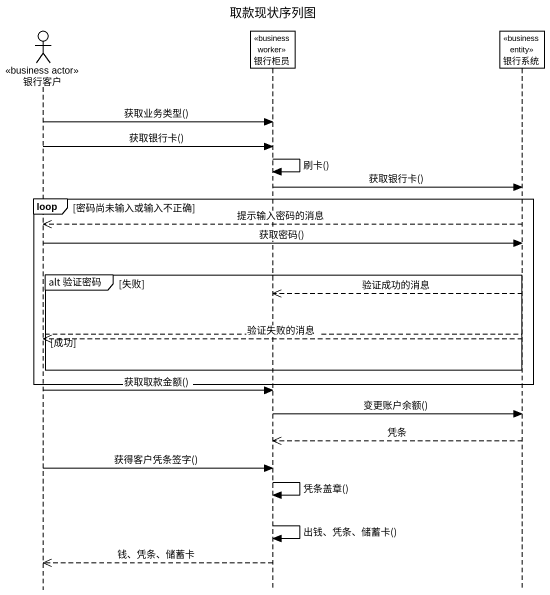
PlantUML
@startuml
title 取款现状序列图
hide footbox
actor 银行客户 <<business actor>>
participant 银行柜员 <<business worker>>
participant 银行系统 <<business entity>>

银行客户 -> 银行柜员 : 获取业务类型()
银行客户 -> 银行柜员 : 获取银行卡()
银行柜员 -> 银行柜员 : 刷卡()
银行柜员 -> 银行系统 : 获取银行卡()
loop 密码尚未输入或输入不正确
  银行系统 -->> 银行客户 : 提示输入密码的消息
  银行客户 -> 银行系统 : 获取密码()
  group alt 验证密码 [失败]
    银行系统 -->> 银行柜员 : 验证成功的消息
  else 成功
    银行系统 -->> 银行客户 : 验证失败的消息
  end
end
银行客户 -> 银行柜员 : 获取取款金额()
银行柜员 -> 银行系统 : 变更账户余额()
银行系统 -->> 银行柜员 : 凭条
银行客户 -> 银行柜员 : 获得客户凭条签字()
银行柜员 -> 银行柜员 : 凭条盖章()
银行柜员 -> 银行柜员 : 出钱、凭条、储蓄卡()
银行柜员 -->> 银行客户 : 钱、凭条、储蓄卡
@enduml
